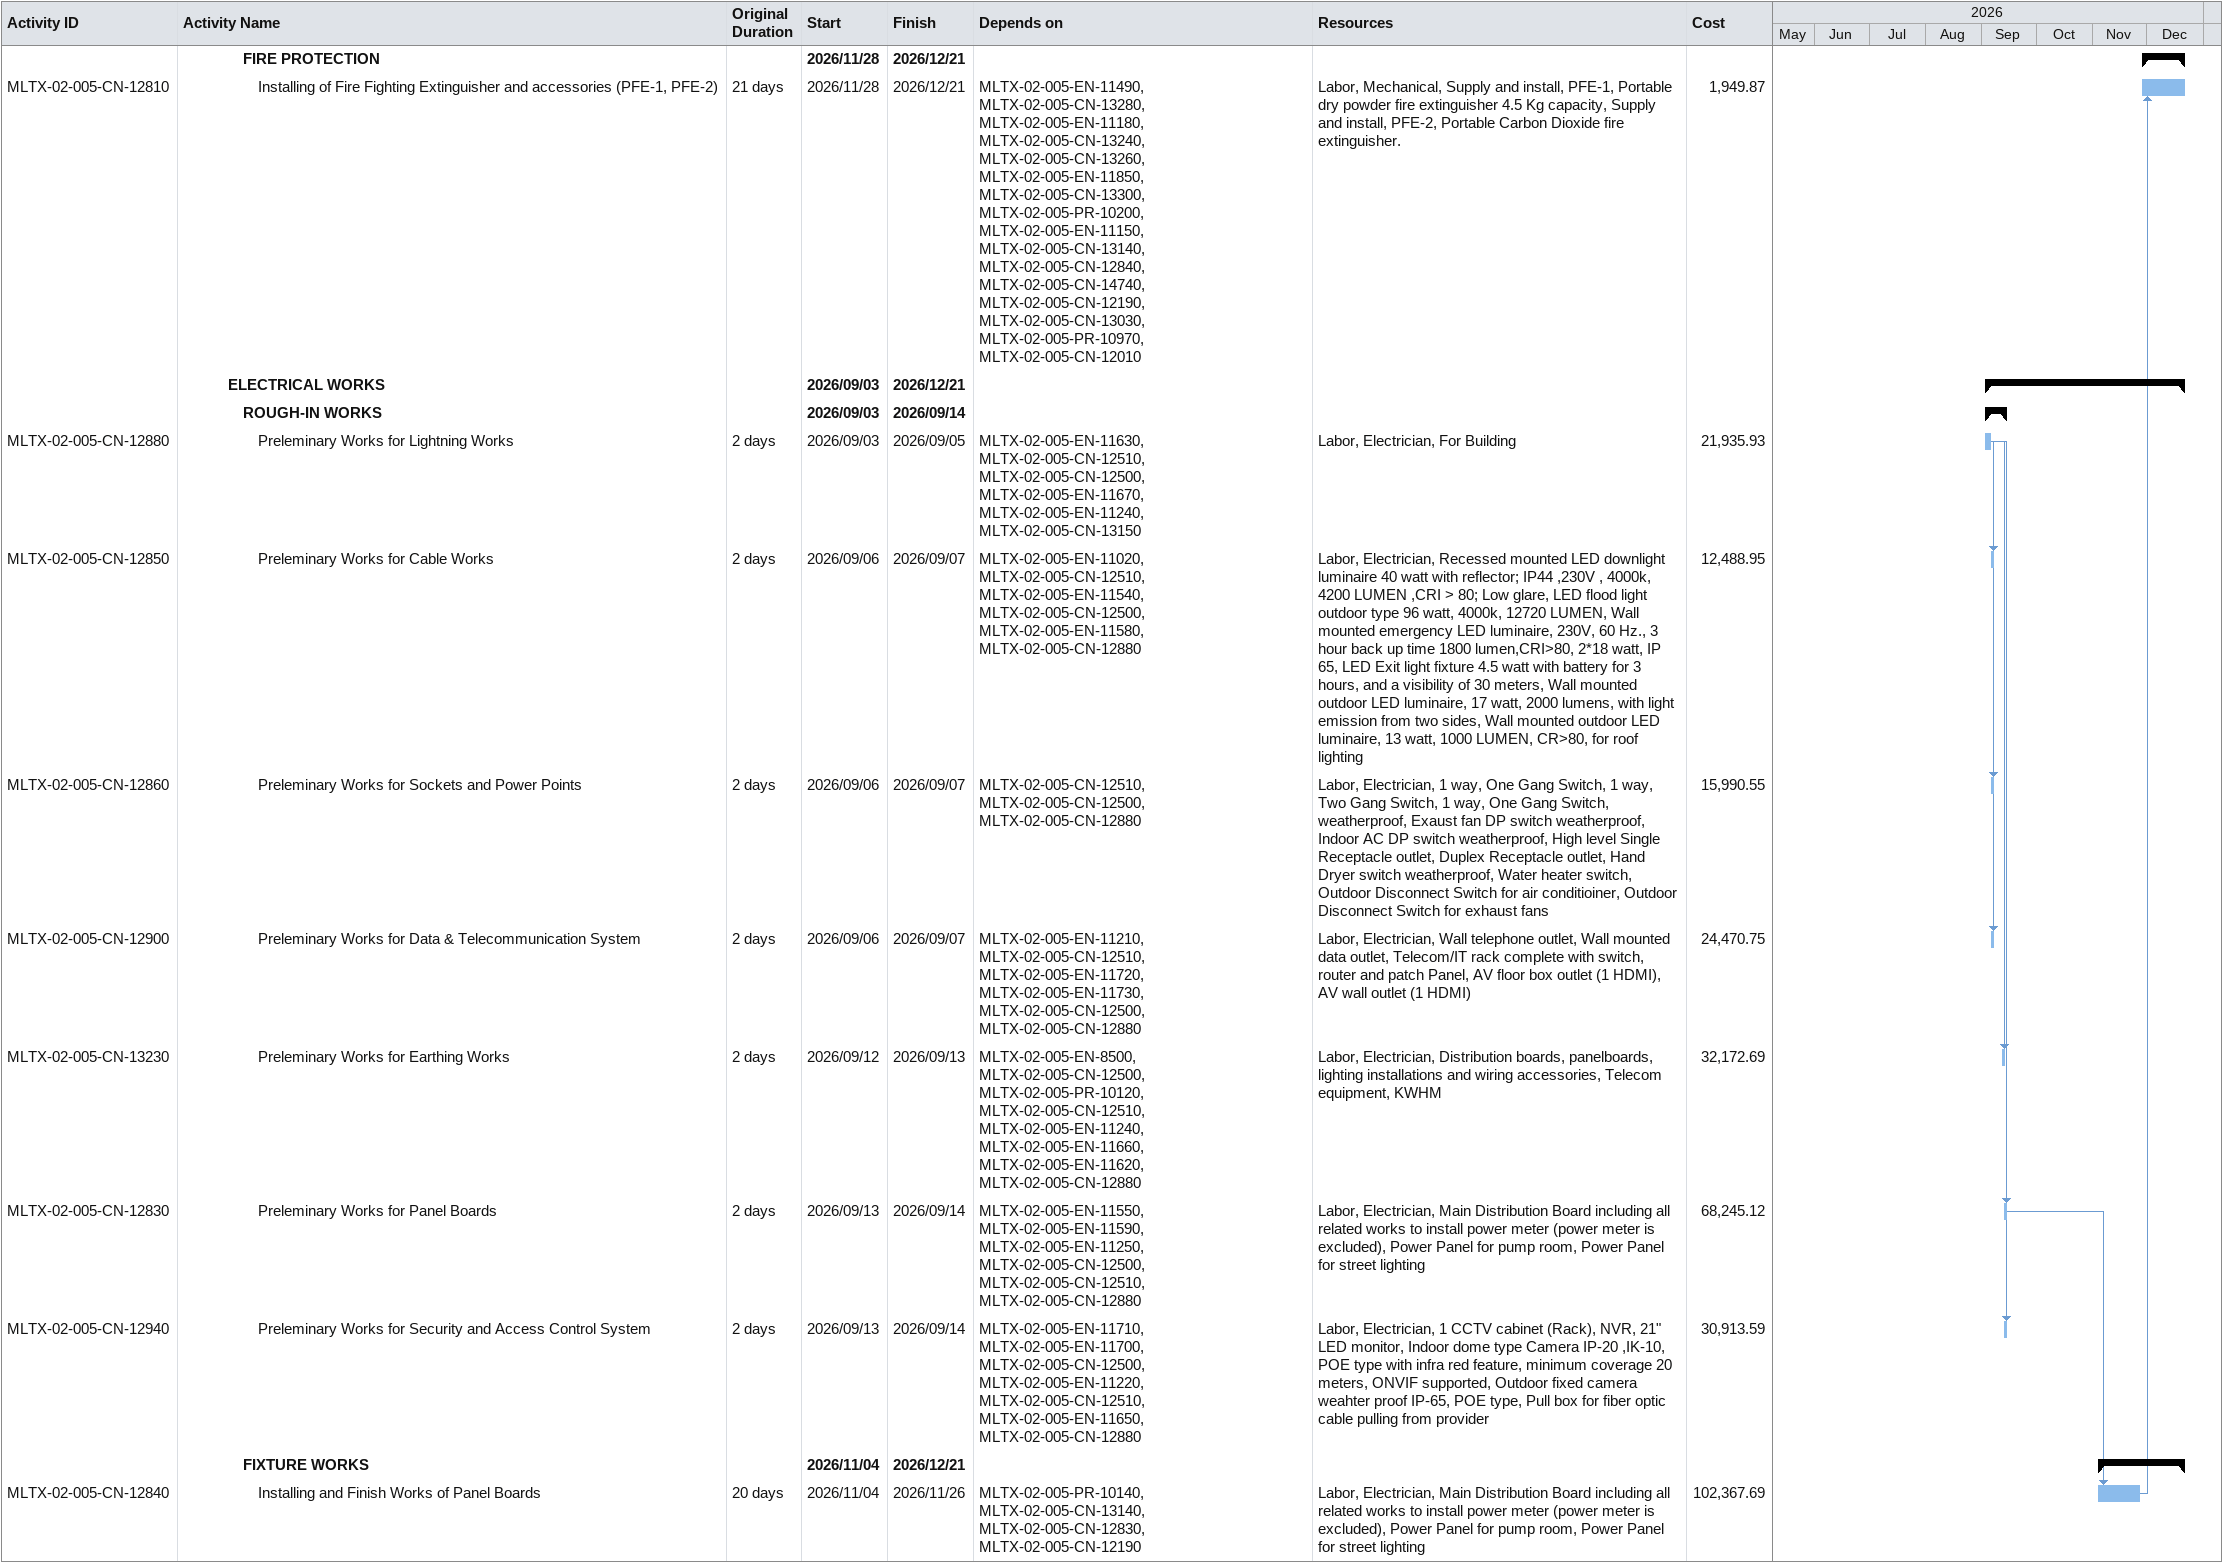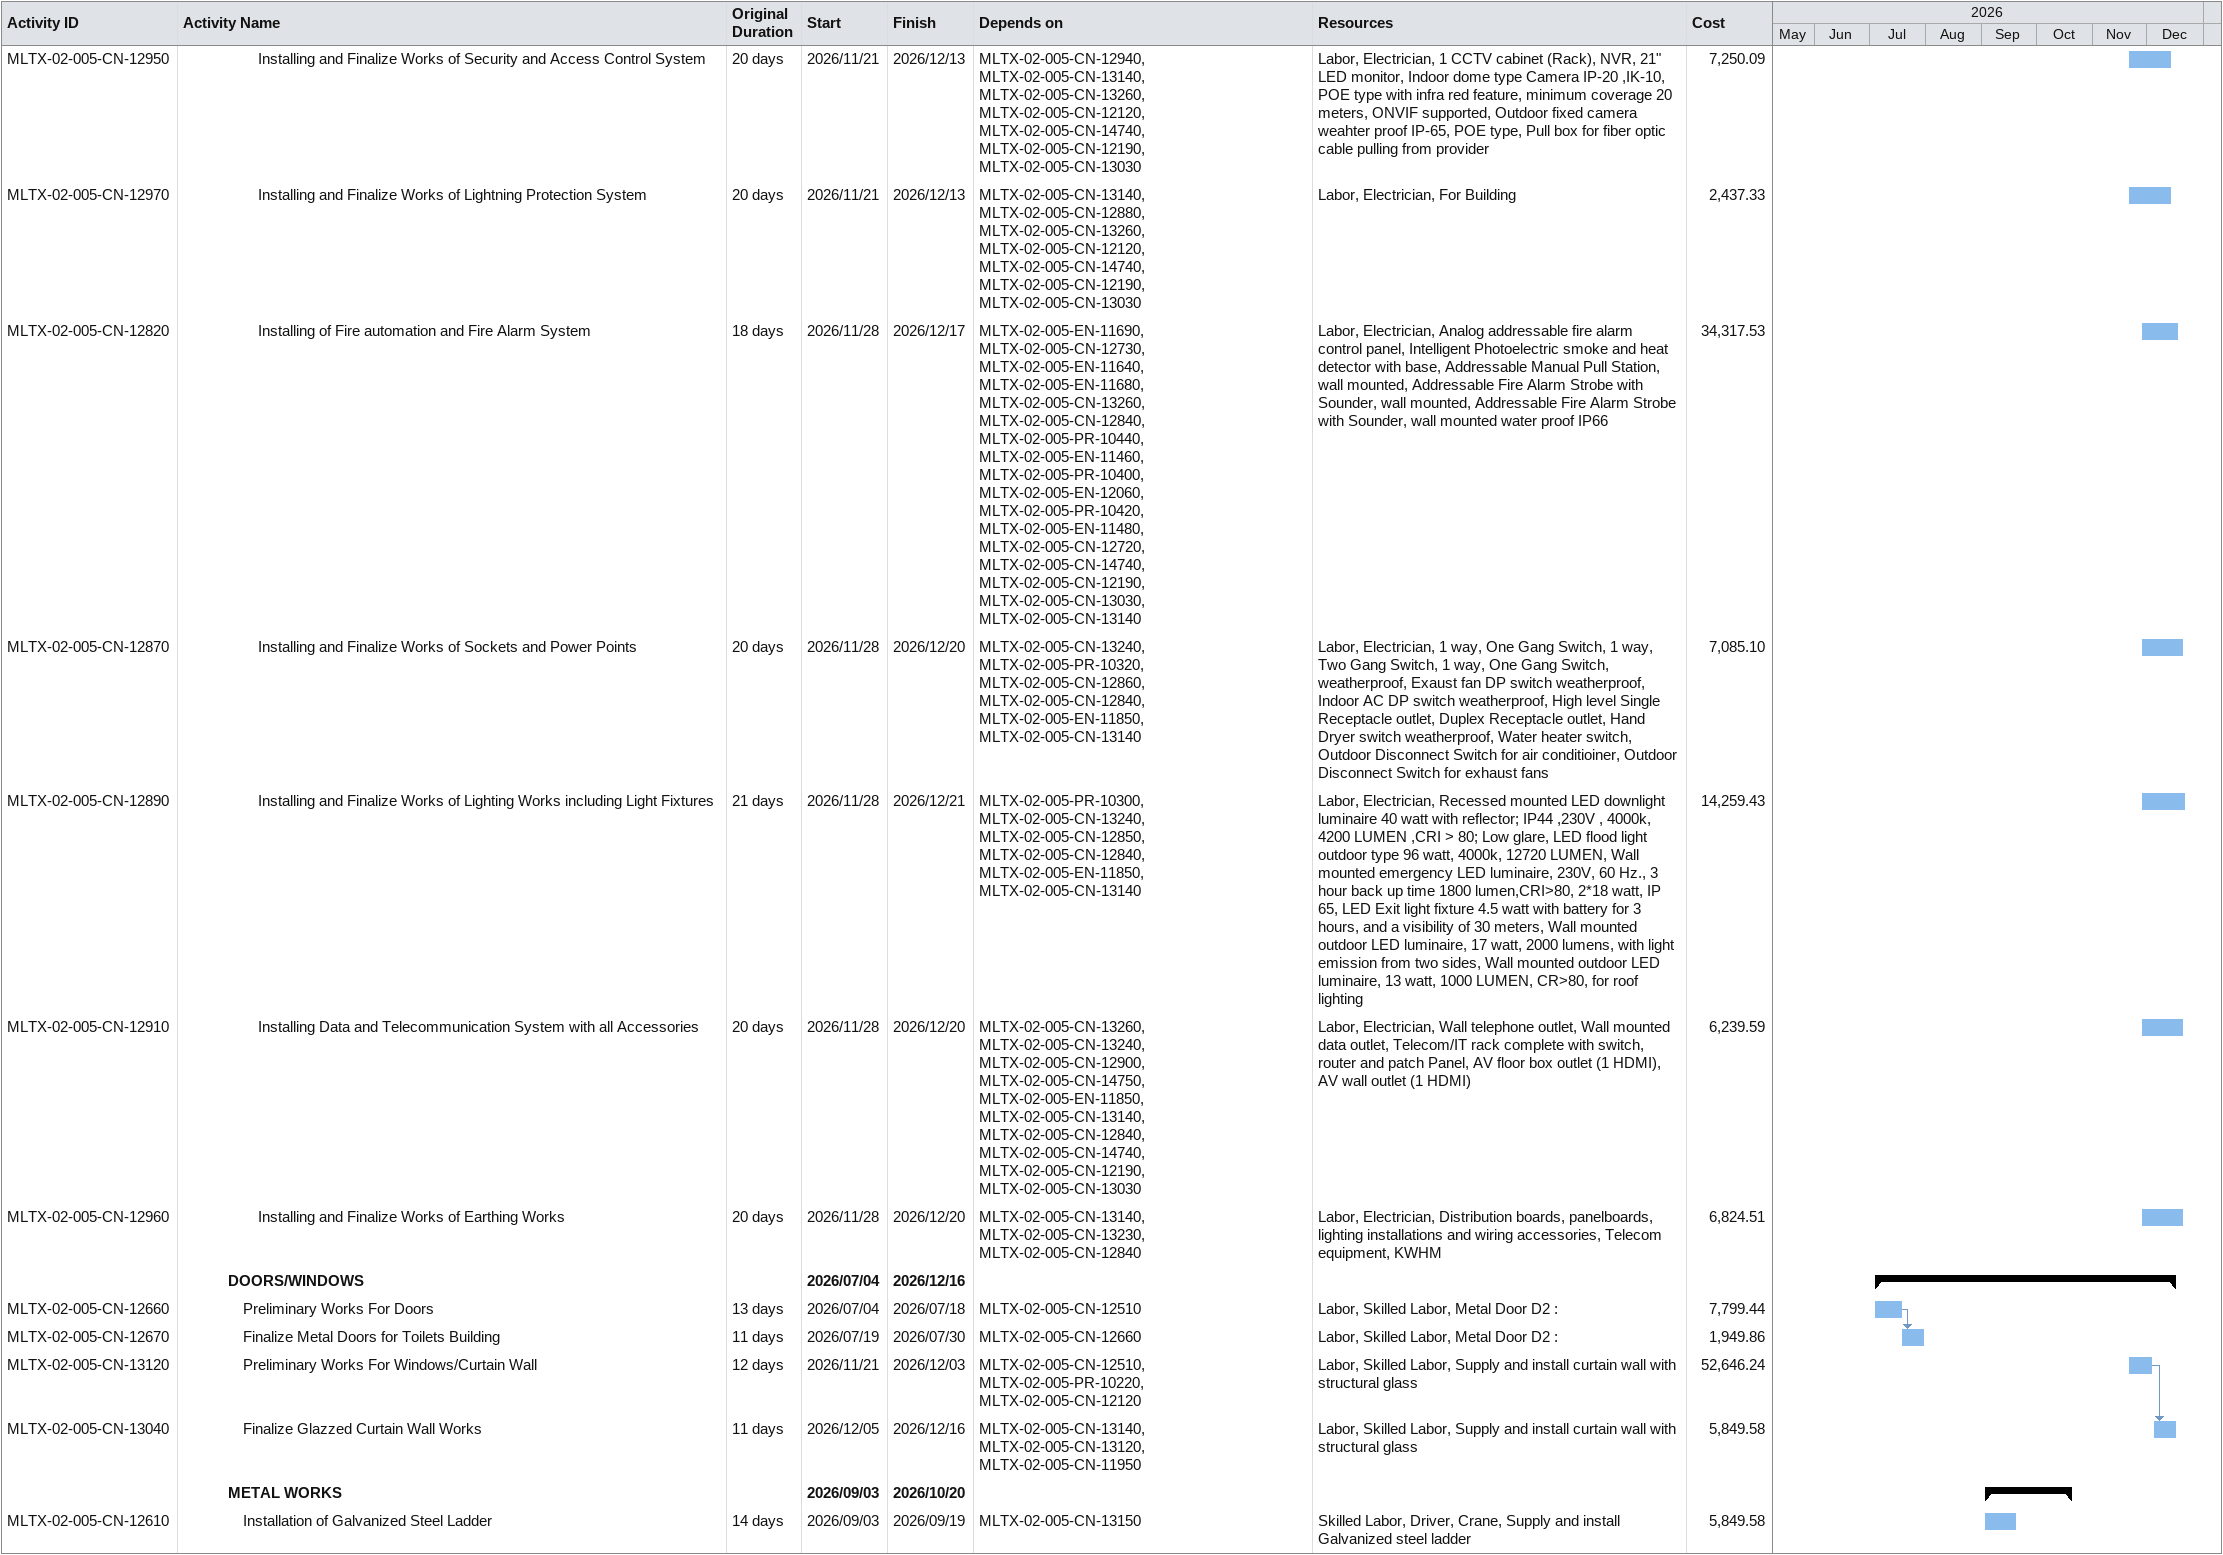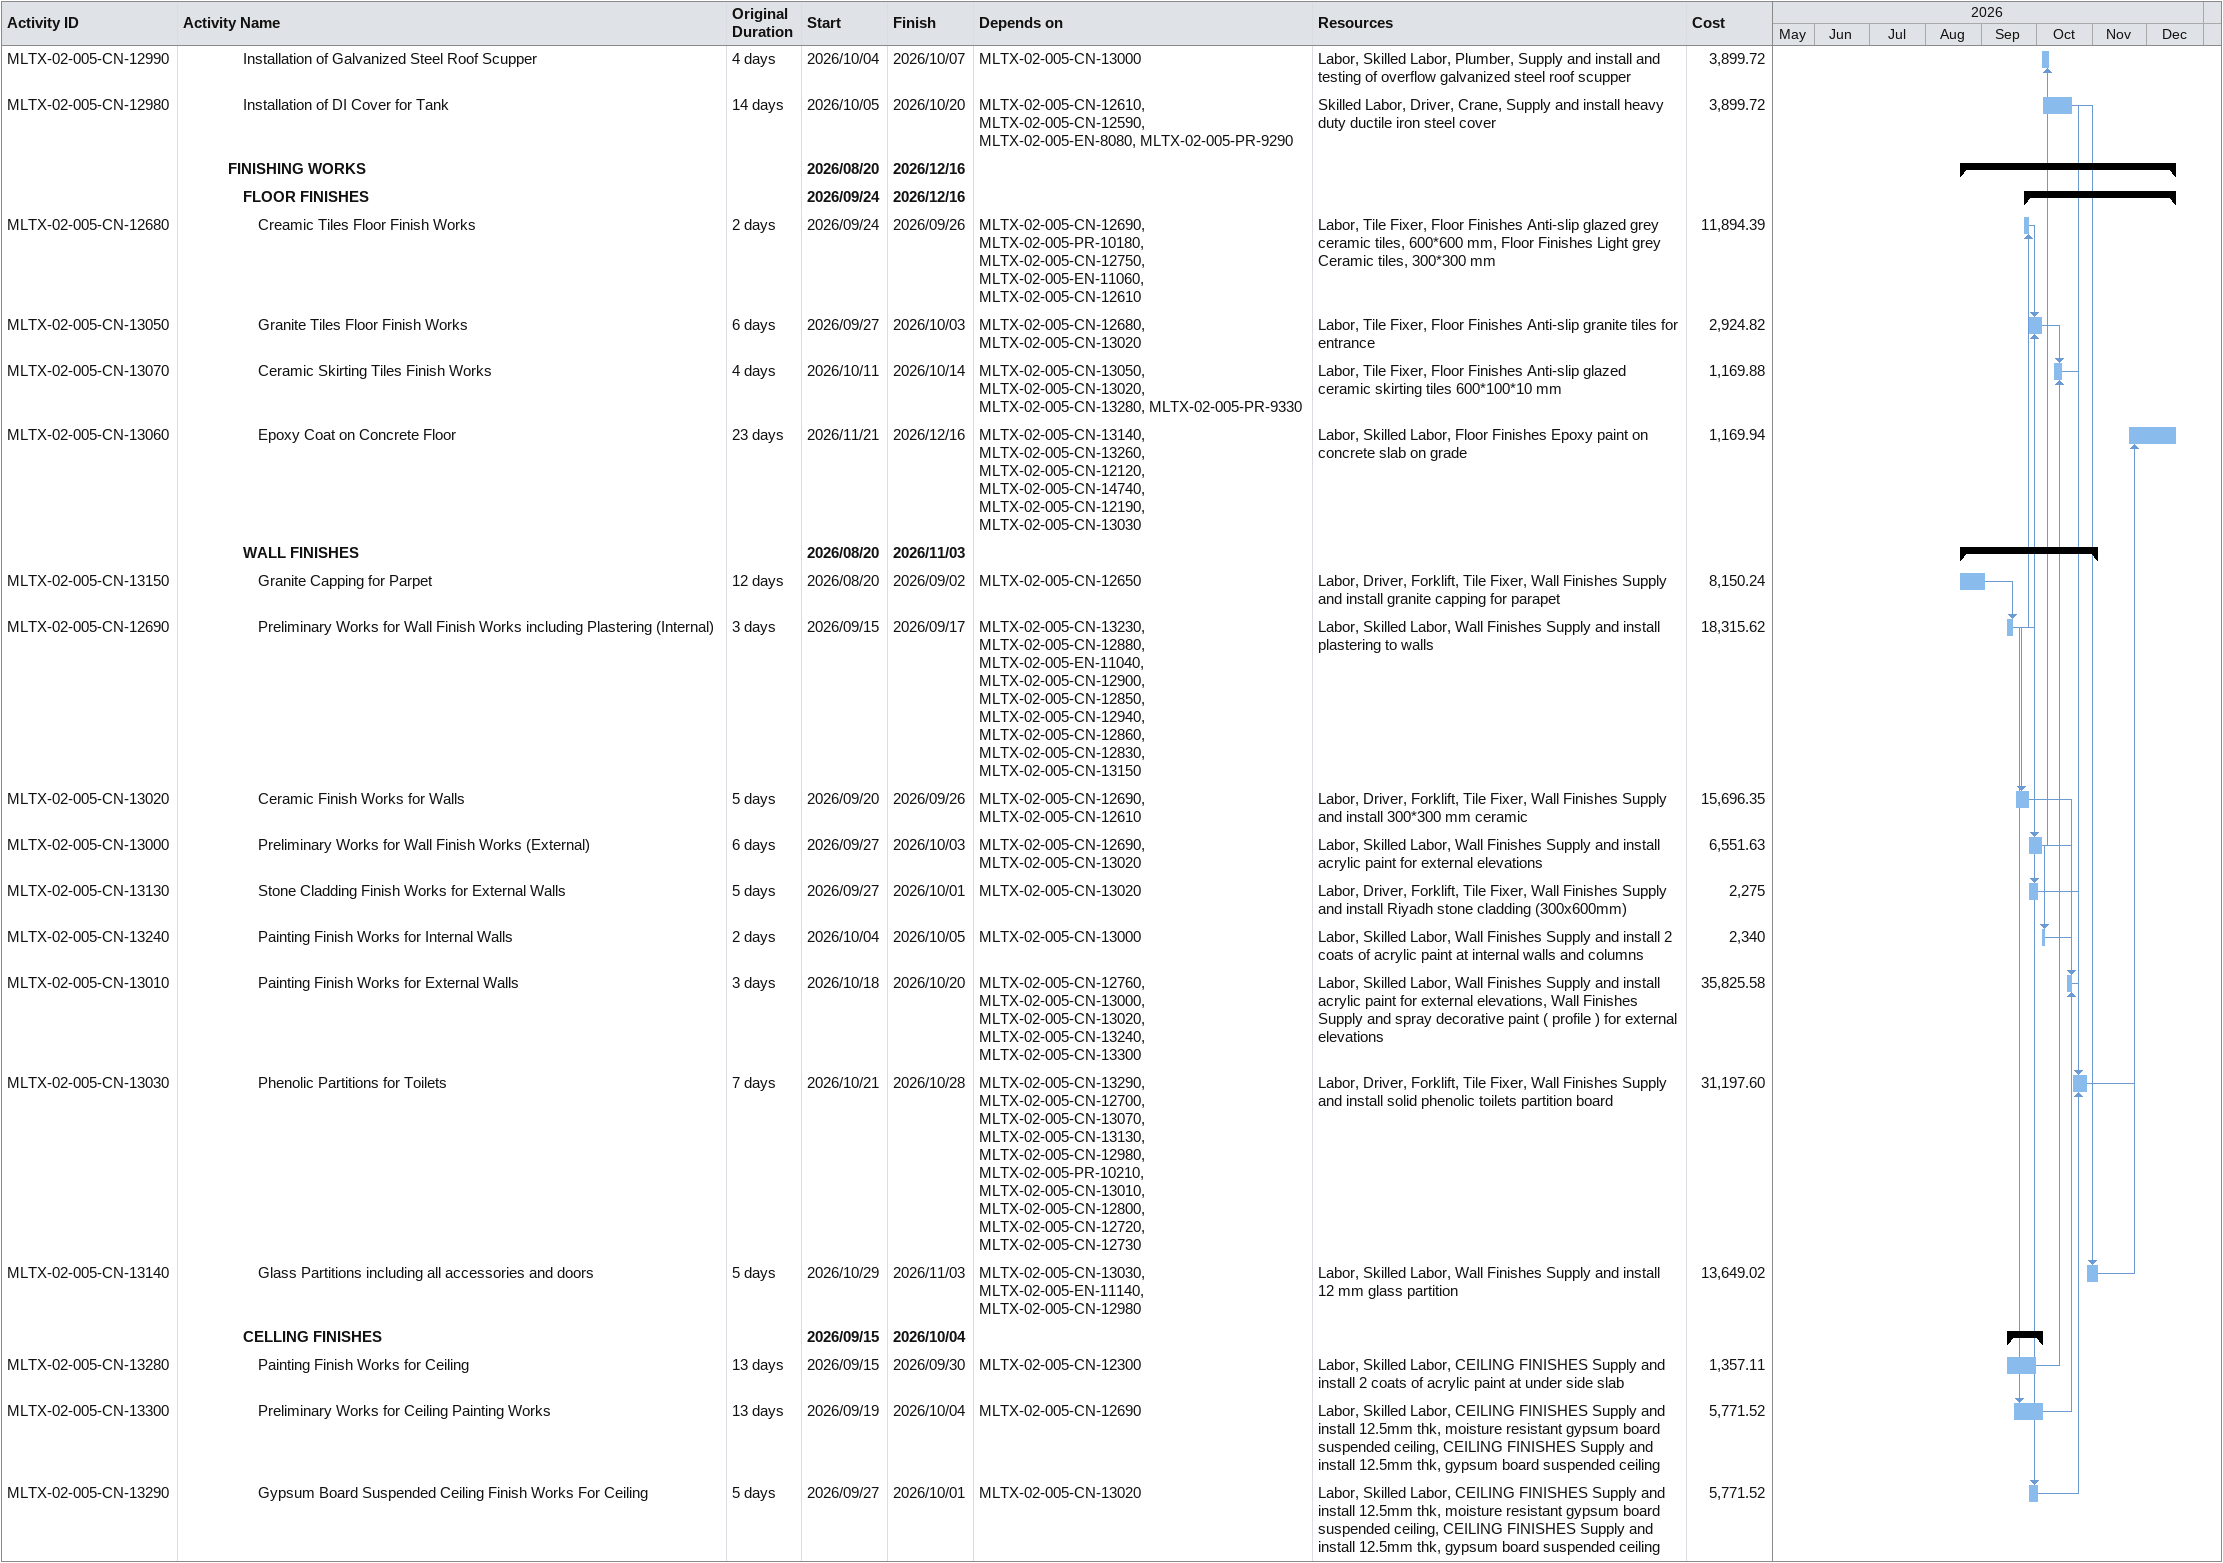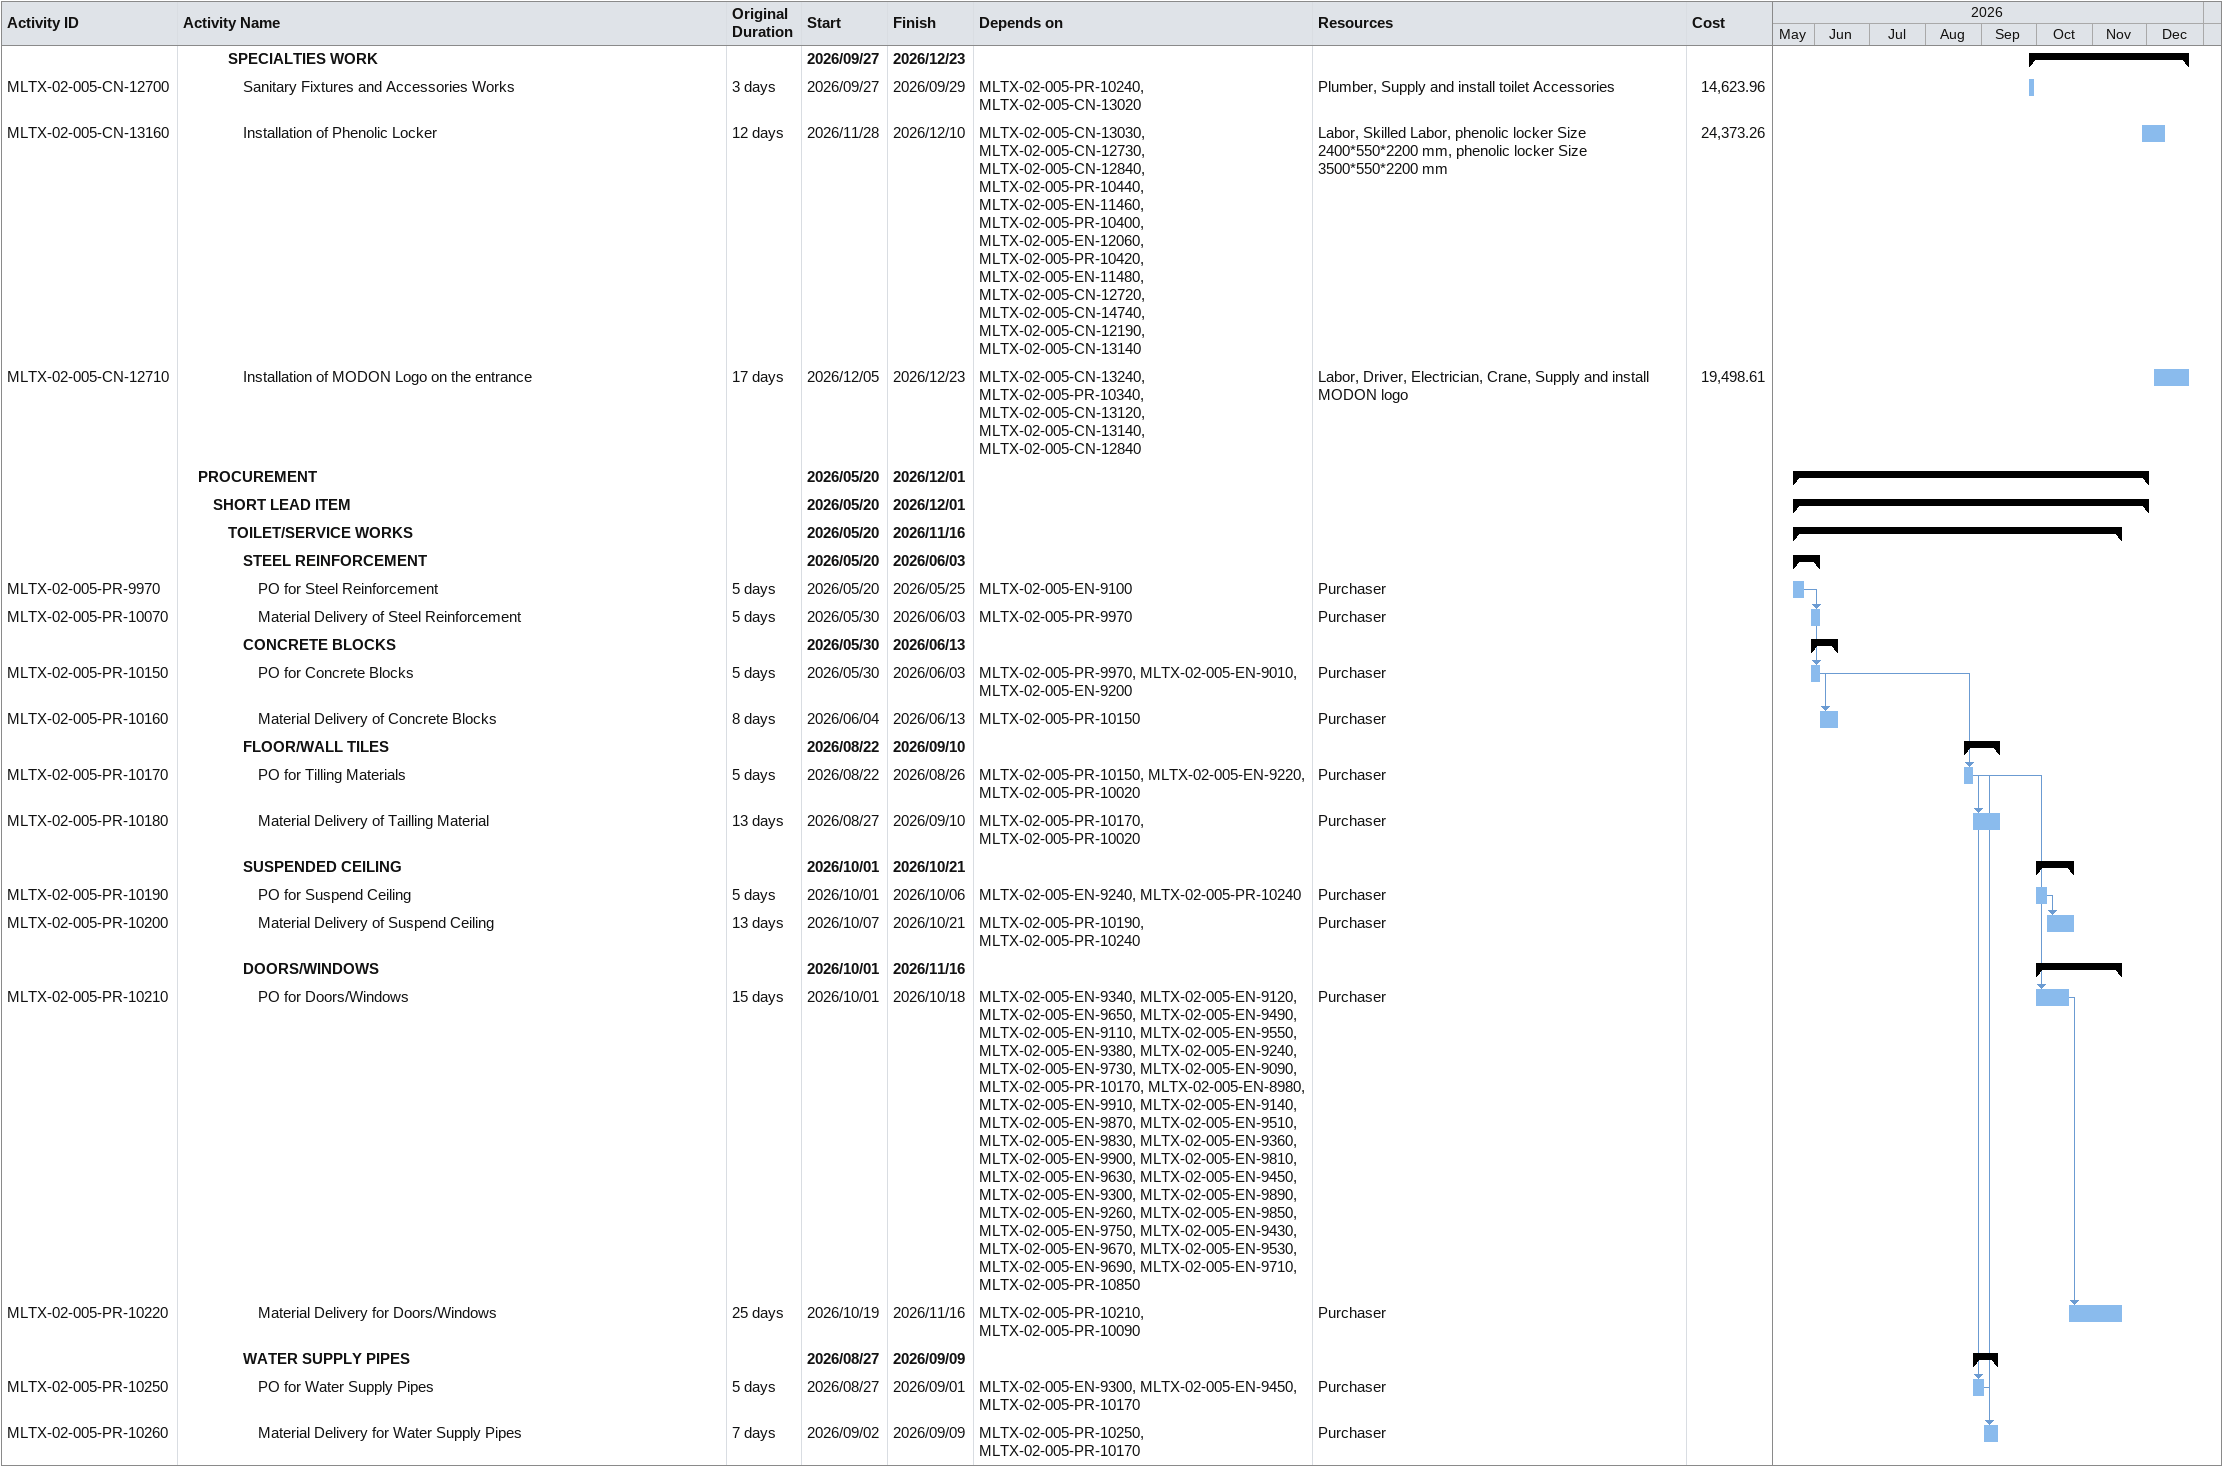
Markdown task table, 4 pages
| ID | Level | Task | Original duration | Start | Finish | Predecessors | Resources | Cost |
|---|---|---|---|---|---|---|---|---|
|  | 5 | **FIRE PROTECTION** |  | 2026-11-28 | 2026-12-21 |  |  |  |
| MLTX-02-005-CN-12810 | 6 | Installing of Fire Fighting Extinguisher and accessories (PFE-1, PFE-2) | 21d | 2026-11-28 | 2026-12-21 | MLTX-02-005-EN-11490, MLTX-02-005-CN-13280, MLTX-02-005-EN-11180, MLTX-02-005-CN-13240, MLTX-02-005-CN-13260, MLTX-02-005-EN-11850, MLTX-02-005-CN-13300, MLTX-02-005-PR-10200, MLTX-02-005-EN-11150, MLTX-02-005-CN-13140, MLTX-02-005-CN-12840, MLTX-02-005-CN-14740, MLTX-02-005-CN-12190, MLTX-02-005-CN-13030, MLTX-02-005-PR-10970, MLTX-02-005-CN-12010 | Labor, Mechanical, Supply and install, PFE-1, Portable dry powder fire extinguisher 4.5 Kg capacity, Supply and install, PFE-2, Portable Carbon Dioxide fire extinguisher. | 1949.87 |
|  | 4 | **ELECTRICAL WORKS** |  | 2026-09-03 | 2026-12-21 |  |  |  |
|  | 5 | **ROUGH-IN WORKS** |  | 2026-09-03 | 2026-09-14 |  |  |  |
| MLTX-02-005-CN-12880 | 6 | Preleminary Works for Lightning Works | 2d | 2026-09-03 | 2026-09-05 | MLTX-02-005-EN-11630, MLTX-02-005-CN-12510, MLTX-02-005-CN-12500, MLTX-02-005-EN-11670, MLTX-02-005-EN-11240, MLTX-02-005-CN-13150 | Labor, Electrician, For Building | 21935.93 |
| MLTX-02-005-CN-12850 | 6 | Preleminary Works for Cable Works | 2d | 2026-09-06 | 2026-09-07 | MLTX-02-005-EN-11020, MLTX-02-005-CN-12510, MLTX-02-005-EN-11540, MLTX-02-005-CN-12500, MLTX-02-005-EN-11580, MLTX-02-005-CN-12880 | Labor, Electrician, Recessed mounted LED downlight luminaire 40 watt with reflector; IP44 ,230V , 4000k, 4200 LUMEN ,CRI > 80; Low glare, LED flood light outdoor type 96 watt, 4000k, 12720 LUMEN, Wall mounted emergency LED luminaire, 230V, 60 Hz., 3 hour back up time 1800 lumen,CRI>80, 2*18 watt, IP 65, LED Exit light fixture 4.5 watt with battery for 3 hours, and a visibility of 30 meters, Wall mounted outdoor LED luminaire, 17 watt, 2000 lumens, with light emission from two sides, Wall mounted outdoor LED luminaire, 13 watt, 1000 LUMEN, CR>80, for roof lighting | 12488.95 |
| MLTX-02-005-CN-12860 | 6 | Preleminary Works for Sockets and Power Points | 2d | 2026-09-06 | 2026-09-07 | MLTX-02-005-CN-12510, MLTX-02-005-CN-12500, MLTX-02-005-CN-12880 | Labor, Electrician, 1 way, One Gang Switch, 1 way, Two Gang Switch, 1 way, One Gang Switch, weatherproof, Exaust fan DP switch weatherproof, Indoor AC DP switch weatherproof, High level Single Receptacle outlet, Duplex Receptacle outlet, Hand Dryer switch weatherproof, Water heater switch, Outdoor Disconnect Switch for air conditioiner, Outdoor Disconnect Switch for exhaust fans | 15990.55 |
| MLTX-02-005-CN-12900 | 6 | Preleminary Works for Data & Telecommunication System | 2d | 2026-09-06 | 2026-09-07 | MLTX-02-005-EN-11210, MLTX-02-005-CN-12510, MLTX-02-005-EN-11720, MLTX-02-005-EN-11730, MLTX-02-005-CN-12500, MLTX-02-005-CN-12880 | Labor, Electrician, Wall telephone outlet, Wall mounted data outlet, Telecom/IT rack complete with switch, router and patch Panel, AV floor box outlet (1 HDMI), AV wall outlet (1 HDMI) | 24470.75 |
| MLTX-02-005-CN-13230 | 6 | Preleminary Works for Earthing Works | 2d | 2026-09-12 | 2026-09-13 | MLTX-02-005-EN-8500, MLTX-02-005-CN-12500, MLTX-02-005-PR-10120, MLTX-02-005-CN-12510, MLTX-02-005-EN-11240, MLTX-02-005-EN-11660, MLTX-02-005-EN-11620, MLTX-02-005-CN-12880 | Labor, Electrician, Distribution boards, panelboards, lighting installations and wiring accessories, Telecom equipment, KWHM | 32172.69 |
| MLTX-02-005-CN-12830 | 6 | Preleminary Works for Panel Boards | 2d | 2026-09-13 | 2026-09-14 | MLTX-02-005-EN-11550, MLTX-02-005-EN-11590, MLTX-02-005-EN-11250, MLTX-02-005-CN-12500, MLTX-02-005-CN-12510, MLTX-02-005-CN-12880 | Labor, Electrician, Main Distribution Board including all related works to install power meter (power meter is excluded), Power Panel for pump room, Power Panel for street lighting | 68245.12 |
| MLTX-02-005-CN-12940 | 6 | Preleminary Works for Security and Access Control System | 2d | 2026-09-13 | 2026-09-14 | MLTX-02-005-EN-11710, MLTX-02-005-EN-11700, MLTX-02-005-CN-12500, MLTX-02-005-EN-11220, MLTX-02-005-CN-12510, MLTX-02-005-EN-11650, MLTX-02-005-CN-12880 | Labor, Electrician, 1 CCTV cabinet (Rack), NVR, 21" LED monitor, Indoor dome type Camera IP-20 ,IK-10, POE type with infra red feature, minimum coverage 20 meters, ONVIF supported, Outdoor fixed camera weahter proof IP-65, POE type, Pull box for fiber optic cable pulling from provider | 30913.59 |
|  | 5 | **FIXTURE WORKS** |  | 2026-11-04 | 2026-12-21 |  |  |  |
| MLTX-02-005-CN-12840 | 6 | Installing and Finish Works of Panel Boards | 20d | 2026-11-04 | 2026-11-26 | MLTX-02-005-PR-10140, MLTX-02-005-CN-13140, MLTX-02-005-CN-12830, MLTX-02-005-CN-12190 | Labor, Electrician, Main Distribution Board including all related works to install power meter (power meter is excluded), Power Panel for pump room, Power Panel for street lighting | 102367.69 |
| MLTX-02-005-CN-12950 | 6 | Installing and Finalize Works of Security and Access Control System | 20d | 2026-11-21 | 2026-12-13 | MLTX-02-005-CN-12940, MLTX-02-005-CN-13140, MLTX-02-005-CN-13260, MLTX-02-005-CN-12120, MLTX-02-005-CN-14740, MLTX-02-005-CN-12190, MLTX-02-005-CN-13030 | Labor, Electrician, 1 CCTV cabinet (Rack), NVR, 21" LED monitor, Indoor dome type Camera IP-20 ,IK-10, POE type with infra red feature, minimum coverage 20 meters, ONVIF supported, Outdoor fixed camera weahter proof IP-65, POE type, Pull box for fiber optic cable pulling from provider | 7250.09 |
| MLTX-02-005-CN-12970 | 6 | Installing and Finalize Works of Lightning Protection System | 20d | 2026-11-21 | 2026-12-13 | MLTX-02-005-CN-13140, MLTX-02-005-CN-12880, MLTX-02-005-CN-13260, MLTX-02-005-CN-12120, MLTX-02-005-CN-14740, MLTX-02-005-CN-12190, MLTX-02-005-CN-13030 | Labor, Electrician, For Building | 2437.33 |
| MLTX-02-005-CN-12820 | 6 | Installing of Fire automation and Fire Alarm System | 18d | 2026-11-28 | 2026-12-17 | MLTX-02-005-EN-11690, MLTX-02-005-CN-12730, MLTX-02-005-EN-11640, MLTX-02-005-EN-11680, MLTX-02-005-CN-13260, MLTX-02-005-CN-12840, MLTX-02-005-PR-10440, MLTX-02-005-EN-11460, MLTX-02-005-PR-10400, MLTX-02-005-EN-12060, MLTX-02-005-PR-10420, MLTX-02-005-EN-11480, MLTX-02-005-CN-12720, MLTX-02-005-CN-14740, MLTX-02-005-CN-12190, MLTX-02-005-CN-13030, MLTX-02-005-CN-13140 | Labor, Electrician, Analog addressable fire alarm control panel, Intelligent Photoelectric smoke and heat detector with base, Addressable Manual Pull Station, wall mounted, Addressable Fire Alarm Strobe with Sounder, wall mounted, Addressable Fire Alarm Strobe with Sounder, wall mounted water proof IP66 | 34317.53 |
| MLTX-02-005-CN-12870 | 6 | Installing and Finalize Works of Sockets and Power Points | 20d | 2026-11-28 | 2026-12-20 | MLTX-02-005-CN-13240, MLTX-02-005-PR-10320, MLTX-02-005-CN-12860, MLTX-02-005-CN-12840, MLTX-02-005-EN-11850, MLTX-02-005-CN-13140 | Labor, Electrician, 1 way, One Gang Switch, 1 way, Two Gang Switch, 1 way, One Gang Switch, weatherproof, Exaust fan DP switch weatherproof, Indoor AC DP switch weatherproof, High level Single Receptacle outlet, Duplex Receptacle outlet, Hand Dryer switch weatherproof, Water heater switch, Outdoor Disconnect Switch for air conditioiner, Outdoor Disconnect Switch for exhaust fans | 7085.10 |
| MLTX-02-005-CN-12890 | 6 | Installing and Finalize Works of Lighting Works including Light Fixtures | 21d | 2026-11-28 | 2026-12-21 | MLTX-02-005-PR-10300, MLTX-02-005-CN-13240, MLTX-02-005-CN-12850, MLTX-02-005-CN-12840, MLTX-02-005-EN-11850, MLTX-02-005-CN-13140 | Labor, Electrician, Recessed mounted LED downlight luminaire 40 watt with reflector; IP44 ,230V , 4000k, 4200 LUMEN ,CRI > 80; Low glare, LED flood light outdoor type 96 watt, 4000k, 12720 LUMEN, Wall mounted emergency LED luminaire, 230V, 60 Hz., 3 hour back up time 1800 lumen,CRI>80, 2*18 watt, IP 65, LED Exit light fixture 4.5 watt with battery for 3 hours, and a visibility of 30 meters, Wall mounted outdoor LED luminaire, 17 watt, 2000 lumens, with light emission from two sides, Wall mounted outdoor LED luminaire, 13 watt, 1000 LUMEN, CR>80, for roof lighting | 14259.43 |
| MLTX-02-005-CN-12910 | 6 | Installing Data and Telecommunication System with all Accessories | 20d | 2026-11-28 | 2026-12-20 | MLTX-02-005-CN-13260, MLTX-02-005-CN-13240, MLTX-02-005-CN-12900, MLTX-02-005-CN-14750, MLTX-02-005-EN-11850, MLTX-02-005-CN-13140, MLTX-02-005-CN-12840, MLTX-02-005-CN-14740, MLTX-02-005-CN-12190, MLTX-02-005-CN-13030 | Labor, Electrician, Wall telephone outlet, Wall mounted data outlet, Telecom/IT rack complete with switch, router and patch Panel, AV floor box outlet (1 HDMI), AV wall outlet (1 HDMI) | 6239.59 |
| MLTX-02-005-CN-12960 | 6 | Installing and Finalize Works of Earthing Works | 20d | 2026-11-28 | 2026-12-20 | MLTX-02-005-CN-13140, MLTX-02-005-CN-13230, MLTX-02-005-CN-12840 | Labor, Electrician, Distribution boards, panelboards, lighting installations and wiring accessories, Telecom equipment, KWHM | 6824.51 |
|  | 4 | **DOORS/WINDOWS** |  | 2026-07-04 | 2026-12-16 |  |  |  |
| MLTX-02-005-CN-12660 | 5 | Preliminary Works For Doors | 13d | 2026-07-04 | 2026-07-18 | MLTX-02-005-CN-12510 | Labor, Skilled Labor, Metal Door D2 : | 7799.44 |
| MLTX-02-005-CN-12670 | 5 | Finalize Metal Doors for Toilets Building | 11d | 2026-07-19 | 2026-07-30 | MLTX-02-005-CN-12660 | Labor, Skilled Labor, Metal Door D2 : | 1949.86 |
| MLTX-02-005-CN-13120 | 5 | Preliminary Works For Windows/Curtain Wall | 12d | 2026-11-21 | 2026-12-03 | MLTX-02-005-CN-12510, MLTX-02-005-PR-10220, MLTX-02-005-CN-12120 | Labor, Skilled Labor, Supply and install curtain wall with structural glass | 52646.24 |
| MLTX-02-005-CN-13040 | 5 | Finalize Glazzed Curtain Wall Works | 11d | 2026-12-05 | 2026-12-16 | MLTX-02-005-CN-13140, MLTX-02-005-CN-13120, MLTX-02-005-CN-11950 | Labor, Skilled Labor, Supply and install curtain wall with structural glass | 5849.58 |
|  | 4 | **METAL WORKS** |  | 2026-09-03 | 2026-10-20 |  |  |  |
| MLTX-02-005-CN-12610 | 5 | Installation of Galvanized Steel Ladder | 14d | 2026-09-03 | 2026-09-19 | MLTX-02-005-CN-13150 | Skilled Labor, Driver, Crane, Supply and install Galvanized steel ladder | 5849.58 |
| MLTX-02-005-CN-12990 | 5 | Installation of Galvanized Steel Roof Scupper | 4d | 2026-10-04 | 2026-10-07 | MLTX-02-005-CN-13000 | Labor, Skilled Labor, Plumber, Supply and install and testing of overflow galvanized steel roof scupper | 3899.72 |
| MLTX-02-005-CN-12980 | 5 | Installation of DI Cover for Tank | 14d | 2026-10-05 | 2026-10-20 | MLTX-02-005-CN-12610, MLTX-02-005-CN-12590, MLTX-02-005-EN-8080, MLTX-02-005-PR-9290 | Skilled Labor, Driver, Crane, Supply and install heavy duty ductile iron steel cover | 3899.72 |
|  | 4 | **FINISHING WORKS** |  | 2026-08-20 | 2026-12-16 |  |  |  |
|  | 5 | **FLOOR FINISHES** |  | 2026-09-24 | 2026-12-16 |  |  |  |
| MLTX-02-005-CN-12680 | 6 | Creamic Tiles Floor Finish Works | 2d | 2026-09-24 | 2026-09-26 | MLTX-02-005-CN-12690, MLTX-02-005-PR-10180, MLTX-02-005-CN-12750, MLTX-02-005-EN-11060, MLTX-02-005-CN-12610 | Labor, Tile Fixer, Floor Finishes Anti-slip glazed grey ceramic tiles, 600*600 mm, Floor Finishes Light grey Ceramic tiles, 300*300 mm | 11894.39 |
| MLTX-02-005-CN-13050 | 6 | Granite Tiles Floor Finish Works | 6d | 2026-09-27 | 2026-10-03 | MLTX-02-005-CN-12680, MLTX-02-005-CN-13020 | Labor, Tile Fixer, Floor Finishes Anti-slip granite tiles for entrance | 2924.82 |
| MLTX-02-005-CN-13070 | 6 | Ceramic Skirting Tiles Finish Works | 4d | 2026-10-11 | 2026-10-14 | MLTX-02-005-CN-13050, MLTX-02-005-CN-13020, MLTX-02-005-CN-13280, MLTX-02-005-PR-9330 | Labor, Tile Fixer, Floor Finishes Anti-slip glazed ceramic skirting tiles 600*100*10 mm | 1169.88 |
| MLTX-02-005-CN-13060 | 6 | Epoxy Coat on Concrete Floor | 23d | 2026-11-21 | 2026-12-16 | MLTX-02-005-CN-13140, MLTX-02-005-CN-13260, MLTX-02-005-CN-12120, MLTX-02-005-CN-14740, MLTX-02-005-CN-12190, MLTX-02-005-CN-13030 | Labor, Skilled Labor, Floor Finishes Epoxy paint on concrete slab on grade | 1169.94 |
|  | 5 | **WALL FINISHES** |  | 2026-08-20 | 2026-11-03 |  |  |  |
| MLTX-02-005-CN-13150 | 6 | Granite Capping for Parpet | 12d | 2026-08-20 | 2026-09-02 | MLTX-02-005-CN-12650 | Labor, Driver, Forklift, Tile Fixer, Wall Finishes Supply and install granite capping for parapet | 8150.24 |
| MLTX-02-005-CN-12690 | 6 | Preliminary Works for Wall Finish Works including Plastering (Internal) | 3d | 2026-09-15 | 2026-09-17 | MLTX-02-005-CN-13230, MLTX-02-005-CN-12880, MLTX-02-005-EN-11040, MLTX-02-005-CN-12900, MLTX-02-005-CN-12850, MLTX-02-005-CN-12940, MLTX-02-005-CN-12860, MLTX-02-005-CN-12830, MLTX-02-005-CN-13150 | Labor, Skilled Labor, Wall Finishes Supply and install plastering to walls | 18315.62 |
| MLTX-02-005-CN-13020 | 6 | Ceramic Finish Works for Walls | 5d | 2026-09-20 | 2026-09-26 | MLTX-02-005-CN-12690, MLTX-02-005-CN-12610 | Labor, Driver, Forklift, Tile Fixer, Wall Finishes Supply and install 300*300 mm ceramic | 15696.35 |
| MLTX-02-005-CN-13000 | 6 | Preliminary Works for Wall Finish Works (External) | 6d | 2026-09-27 | 2026-10-03 | MLTX-02-005-CN-12690, MLTX-02-005-CN-13020 | Labor, Skilled Labor, Wall Finishes Supply and install acrylic paint for external elevations | 6551.63 |
| MLTX-02-005-CN-13130 | 6 | Stone Cladding Finish Works for External Walls | 5d | 2026-09-27 | 2026-10-01 | MLTX-02-005-CN-13020 | Labor, Driver, Forklift, Tile Fixer, Wall Finishes Supply and install Riyadh stone cladding (300x600mm) | 2275 |
| MLTX-02-005-CN-13240 | 6 | Painting Finish Works for Internal Walls | 2d | 2026-10-04 | 2026-10-05 | MLTX-02-005-CN-13000 | Labor, Skilled Labor, Wall Finishes Supply and install 2 coats of acrylic paint at internal walls and columns | 2340 |
| MLTX-02-005-CN-13010 | 6 | Painting Finish Works for External Walls | 3d | 2026-10-18 | 2026-10-20 | MLTX-02-005-CN-12760, MLTX-02-005-CN-13000, MLTX-02-005-CN-13020, MLTX-02-005-CN-13240, MLTX-02-005-CN-13300 | Labor, Skilled Labor, Wall Finishes Supply and install acrylic paint for external elevations, Wall Finishes Supply and spray decorative paint ( profile ) for external elevations | 35825.58 |
| MLTX-02-005-CN-13030 | 6 | Phenolic Partitions for Toilets | 7d | 2026-10-21 | 2026-10-28 | MLTX-02-005-CN-13290, MLTX-02-005-CN-12700, MLTX-02-005-CN-13070, MLTX-02-005-CN-13130, MLTX-02-005-CN-12980, MLTX-02-005-PR-10210, MLTX-02-005-CN-13010, MLTX-02-005-CN-12800, MLTX-02-005-CN-12720, MLTX-02-005-CN-12730 | Labor, Driver, Forklift, Tile Fixer, Wall Finishes Supply and install solid phenolic toilets partition board | 31197.60 |
| MLTX-02-005-CN-13140 | 6 | Glass Partitions including all accessories and doors | 5d | 2026-10-29 | 2026-11-03 | MLTX-02-005-CN-13030, MLTX-02-005-EN-11140, MLTX-02-005-CN-12980 | Labor, Skilled Labor, Wall Finishes Supply and install 12 mm glass partition | 13649.02 |
|  | 5 | **CELLING FINISHES** |  | 2026-09-15 | 2026-10-04 |  |  |  |
| MLTX-02-005-CN-13280 | 6 | Painting Finish Works for Ceiling | 13d | 2026-09-15 | 2026-09-30 | MLTX-02-005-CN-12300 | Labor, Skilled Labor, CEILING FINISHES Supply and install 2 coats of acrylic paint at under side slab | 1357.11 |
| MLTX-02-005-CN-13300 | 6 | Preliminary Works for Ceiling Painting Works | 13d | 2026-09-19 | 2026-10-04 | MLTX-02-005-CN-12690 | Labor, Skilled Labor, CEILING FINISHES Supply and install 12.5mm thk, moisture resistant gypsum board suspended ceiling, CEILING FINISHES Supply and install 12.5mm thk, gypsum board suspended ceiling | 5771.52 |
| MLTX-02-005-CN-13290 | 6 | Gypsum Board Suspended Ceiling Finish Works For Ceiling | 5d | 2026-09-27 | 2026-10-01 | MLTX-02-005-CN-13020 | Labor, Skilled Labor, CEILING FINISHES Supply and install 12.5mm thk, moisture resistant gypsum board suspended ceiling, CEILING FINISHES Supply and install 12.5mm thk, gypsum board suspended ceiling | 5771.52 |
|  | 4 | **SPECIALTIES WORK** |  | 2026-09-27 | 2026-12-23 |  |  |  |
| MLTX-02-005-CN-12700 | 5 | Sanitary Fixtures and Accessories Works | 3d | 2026-09-27 | 2026-09-29 | MLTX-02-005-PR-10240, MLTX-02-005-CN-13020 | Plumber, Supply and install toilet Accessories | 14623.96 |
| MLTX-02-005-CN-13160 | 5 | Installation of Phenolic Locker | 12d | 2026-11-28 | 2026-12-10 | MLTX-02-005-CN-13030, MLTX-02-005-CN-12730, MLTX-02-005-CN-12840, MLTX-02-005-PR-10440, MLTX-02-005-EN-11460, MLTX-02-005-PR-10400, MLTX-02-005-EN-12060, MLTX-02-005-PR-10420, MLTX-02-005-EN-11480, MLTX-02-005-CN-12720, MLTX-02-005-CN-14740, MLTX-02-005-CN-12190, MLTX-02-005-CN-13140 | Labor, Skilled Labor, phenolic locker Size 2400*550*2200 mm, phenolic locker Size 3500*550*2200 mm | 24373.26 |
| MLTX-02-005-CN-12710 | 5 | Installation of MODON Logo on the entrance | 17d | 2026-12-05 | 2026-12-23 | MLTX-02-005-CN-13240, MLTX-02-005-PR-10340, MLTX-02-005-CN-13120, MLTX-02-005-CN-13140, MLTX-02-005-CN-12840 | Labor, Driver, Electrician, Crane, Supply and install MODON logo | 19498.61 |
|  | 2 | **PROCUREMENT** |  | 2026-05-20 | 2026-12-01 |  |  |  |
|  | 3 | **SHORT LEAD ITEM** |  | 2026-05-20 | 2026-12-01 |  |  |  |
|  | 4 | **TOILET/SERVICE WORKS** |  | 2026-05-20 | 2026-11-16 |  |  |  |
|  | 5 | **STEEL REINFORCEMENT** |  | 2026-05-20 | 2026-06-03 |  |  |  |
| MLTX-02-005-PR-9970 | 6 | PO for Steel Reinforcement | 5d | 2026-05-20 | 2026-05-25 | MLTX-02-005-EN-9100 | Purchaser |  |
| MLTX-02-005-PR-10070 | 6 | Material Delivery of Steel Reinforcement | 5d | 2026-05-30 | 2026-06-03 | MLTX-02-005-PR-9970 | Purchaser |  |
|  | 5 | **CONCRETE BLOCKS** |  | 2026-05-30 | 2026-06-13 |  |  |  |
| MLTX-02-005-PR-10150 | 6 | PO for Concrete Blocks | 5d | 2026-05-30 | 2026-06-03 | MLTX-02-005-PR-9970, MLTX-02-005-EN-9010, MLTX-02-005-EN-9200 | Purchaser |  |
| MLTX-02-005-PR-10160 | 6 | Material Delivery of Concrete Blocks | 8d | 2026-06-04 | 2026-06-13 | MLTX-02-005-PR-10150 | Purchaser |  |
|  | 5 | **FLOOR/WALL TILES** |  | 2026-08-22 | 2026-09-10 |  |  |  |
| MLTX-02-005-PR-10170 | 6 | PO for Tilling Materials | 5d | 2026-08-22 | 2026-08-26 | MLTX-02-005-PR-10150, MLTX-02-005-EN-9220, MLTX-02-005-PR-10020 | Purchaser |  |
| MLTX-02-005-PR-10180 | 6 | Material Delivery of Tailling Material | 13d | 2026-08-27 | 2026-09-10 | MLTX-02-005-PR-10170, MLTX-02-005-PR-10020 | Purchaser |  |
|  | 5 | **SUSPENDED CEILING** |  | 2026-10-01 | 2026-10-21 |  |  |  |
| MLTX-02-005-PR-10190 | 6 | PO for Suspend Ceiling | 5d | 2026-10-01 | 2026-10-06 | MLTX-02-005-EN-9240, MLTX-02-005-PR-10240 | Purchaser |  |
| MLTX-02-005-PR-10200 | 6 | Material Delivery of Suspend Ceiling | 13d | 2026-10-07 | 2026-10-21 | MLTX-02-005-PR-10190, MLTX-02-005-PR-10240 | Purchaser |  |
|  | 5 | **DOORS/WINDOWS** |  | 2026-10-01 | 2026-11-16 |  |  |  |
| MLTX-02-005-PR-10210 | 6 | PO for Doors/Windows | 15d | 2026-10-01 | 2026-10-18 | MLTX-02-005-EN-9340, MLTX-02-005-EN-9120, MLTX-02-005-EN-9650, MLTX-02-005-EN-9490, MLTX-02-005-EN-9110, MLTX-02-005-EN-9550, MLTX-02-005-EN-9380, MLTX-02-005-EN-9240, MLTX-02-005-EN-9730, MLTX-02-005-EN-9090, MLTX-02-005-PR-10170, MLTX-02-005-EN-8980, MLTX-02-005-EN-9910, MLTX-02-005-EN-9140, MLTX-02-005-EN-9870, MLTX-02-005-EN-9510, MLTX-02-005-EN-9830, MLTX-02-005-EN-9360, MLTX-02-005-EN-9900, MLTX-02-005-EN-9810, MLTX-02-005-EN-9630, MLTX-02-005-EN-9450, MLTX-02-005-EN-9300, MLTX-02-005-EN-9890, MLTX-02-005-EN-9260, MLTX-02-005-EN-9850, MLTX-02-005-EN-9750, MLTX-02-005-EN-9430, MLTX-02-005-EN-9670, MLTX-02-005-EN-9530, MLTX-02-005-EN-9690, MLTX-02-005-EN-9710, MLTX-02-005-PR-10850 | Purchaser |  |
| MLTX-02-005-PR-10220 | 6 | Material Delivery for Doors/Windows | 25d | 2026-10-19 | 2026-11-16 | MLTX-02-005-PR-10210, MLTX-02-005-PR-10090 | Purchaser |  |
|  | 5 | **WATER SUPPLY PIPES** |  | 2026-08-27 | 2026-09-09 |  |  |  |
| MLTX-02-005-PR-10250 | 6 | PO for Water Supply Pipes | 5d | 2026-08-27 | 2026-09-01 | MLTX-02-005-EN-9300, MLTX-02-005-EN-9450, MLTX-02-005-PR-10170 | Purchaser |  |
| MLTX-02-005-PR-10260 | 6 | Material Delivery for Water Supply Pipes | 7d | 2026-09-02 | 2026-09-09 | MLTX-02-005-PR-10250, MLTX-02-005-PR-10170 | Purchaser |  |
